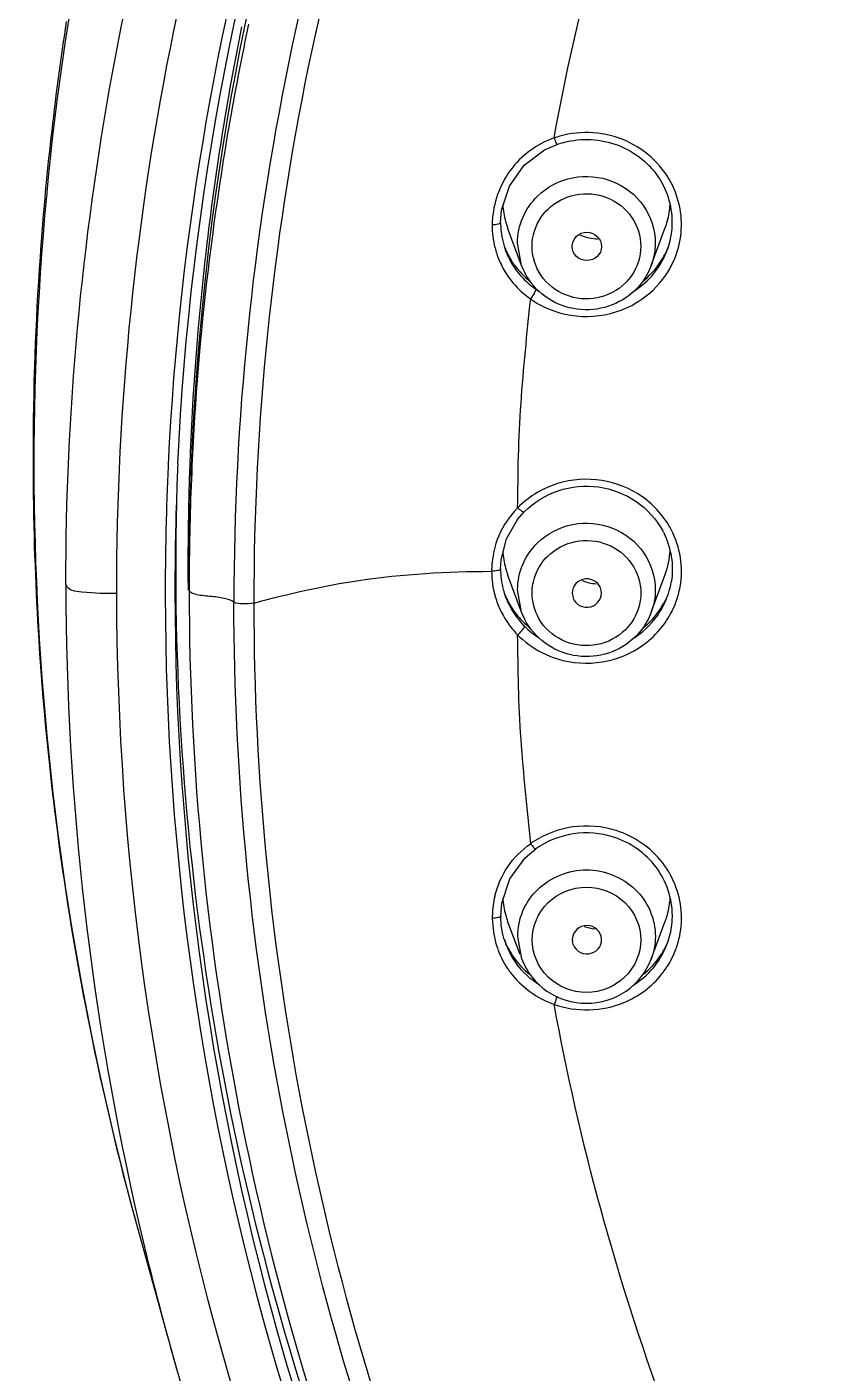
# Model space of a CAD drawing. Extents: x 1777 to 3131, y 3495 to 4487.
# Drawn here: x 2217.83 to 2234.45, y 4084.61 to 4112.42 of the extents above; entities that cross this region are included whole.
import ezdxf

# ---------------------------------------------------------------- set-up
doc = ezdxf.new("R2010")
doc.units = 0
doc.header["$LTSCALE"] = 30
doc.header["$MEASUREMENT"] = 0
for name, color, linetype in [('F3A55-R01_DXF_CONTINUOUS_LINE', 7, 'CONTINUOUS'), ('F3A55-R02_DXF_CONTINUOUS_LINE', 7, 'CONTINUOUS'), ('F3A55-R05_DXF_CONTINUOUS_LINE', 7, 'CONTINUOUS')]:
    doc.layers.add(name, color=color, linetype=linetype)

msp = doc.modelspace()

# ---------------------------------------------------------------- linework, layer by layer
at = {"layer": 'F3A55-R01_DXF_CONTINUOUS_LINE', "color": 7, "linetype": 'Continuous'}
for p, q in [((2218.08, 4107.41, 0), (2218.064, 4107.152, 0)), ((2218.064, 4107.152, 0), (2218.049, 4106.896, 0)), ((2218.049, 4106.896, 0), (2218.035, 4106.643, 0)), ((2218.035, 4106.643, 0), (2218.022, 4106.391, 0)), ((2218.011, 4106.142, 0), (2218, 4105.895, 0)), ((2218.022, 4106.391, 0), (2218.011, 4106.142, 0)), ((2218, 4105.895, 0), (2217.991, 4105.649, 0)), ((2217.991, 4105.649, 0), (2217.983, 4105.406, 0)), ((2217.972, 4105.044, 0), (2217.967, 4104.806, 0)), ((2217.967, 4104.806, 0), (2217.962, 4104.569, 0)), ((2217.962, 4104.569, 0), (2217.958, 4104.334, 0)), ((2217.958, 4104.334, 0), (2217.956, 4104.102, 0)), ((2217.956, 4104.102, 0), (2217.954, 4103.871, 0)), ((2217.954, 4103.871, 0), (2217.953, 4103.643, 0)), ((2217.953, 4103.643, 0), (2217.953, 4103.418, 0)), ((2217.953, 4103.418, 0), (2217.953, 4103.194, 0)), ((2217.953, 4103.194, 0), (2217.955, 4102.973, 0)), ((2217.955, 4102.973, 0), (2217.957, 4102.755, 0)), ((2217.957, 4102.755, 0), (2217.961, 4102.539, 0)), ((2217.961, 4102.539, 0), (2217.964, 4102.326, 0)), ((2217.964, 4102.326, 0), (2217.969, 4102.115, 0)), ((2217.969, 4102.115, 0), (2217.974, 4101.908, 0)), ((2217.974, 4101.908, 0), (2217.98, 4101.703, 0)), ((2217.98, 4101.703, 0), (2217.987, 4101.5, 0)), ((2217.987, 4101.5, 0), (2217.994, 4101.3, 0)), ((2217.994, 4101.3, 0), (2218.001, 4101.102, 0)), ((2218.001, 4101.102, 0), (2218.01, 4100.906, 0)), ((2218.01, 4100.906, 0), (2218.018, 4100.712, 0)), ((2218.018, 4100.712, 0), (2218.028, 4100.519, 0)), ((2218.028, 4100.519, 0), (2218.038, 4100.328, 0)), ((2218.038, 4100.328, 0), (2218.048, 4100.138, 0)), ((2218.048, 4100.138, 0), (2218.059, 4099.949, 0)), ((2218.059, 4099.949, 0), (2218.071, 4099.761, 0)), ((2218.071, 4099.761, 0), (2218.083, 4099.574, 0)), ((2218.083, 4099.574, 0), (2218.095, 4099.388, 0)), ((2218.095, 4099.388, 0), (2218.115, 4099.111, 0)), ((2218.115, 4099.111, 0), (2218.136, 4098.836, 0)), ((2218.136, 4098.836, 0), (2218.158, 4098.563, 0)), ((2218.158, 4098.563, 0), (2218.181, 4098.292, 0)), ((2218.181, 4098.292, 0), (2218.205, 4098.024, 0)), ((2218.205, 4098.024, 0), (2218.231, 4097.757, 0)), ((2218.231, 4097.757, 0), (2218.257, 4097.493, 0)), ((2218.257, 4097.493, 0), (2218.284, 4097.23, 0)), ((2218.284, 4097.23, 0), (2218.312, 4096.97, 0)), ((2218.351, 4096.625, 0), (2218.381, 4096.369, 0)), ((2218.423, 4096.031, 0), (2218.456, 4095.779, 0)), ((2218.456, 4095.779, 0), (2218.489, 4095.529, 0)), ((2218.489, 4095.529, 0), (2218.523, 4095.281, 0)), ((2218.523, 4095.281, 0), (2218.558, 4095.034, 0)), ((2218.558, 4095.034, 0), (2218.593, 4094.789, 0)), ((2218.593, 4094.789, 0), (2218.63, 4094.546, 0)), ((2218.63, 4094.546, 0), (2218.667, 4094.304, 0)), ((2218.667, 4094.304, 0), (2218.705, 4094.064, 0)), ((2218.705, 4094.064, 0), (2218.744, 4093.826, 0)), ((2218.744, 4093.826, 0), (2218.783, 4093.589, 0)), ((2218.783, 4093.589, 0), (2218.824, 4093.353, 0)), ((2218.824, 4093.353, 0), (2218.864, 4093.119, 0)), ((2218.864, 4093.119, 0), (2218.906, 4092.886, 0)), ((2218.906, 4092.886, 0), (2218.948, 4092.655, 0)), ((2218.948, 4092.655, 0), (2218.991, 4092.425, 0)), ((2218.991, 4092.425, 0), (2219.035, 4092.198, 0)), ((2219.035, 4092.198, 0), (2219.079, 4091.973, 0)), ((2219.079, 4091.973, 0), (2219.138, 4091.678, 0)), ((2219.138, 4091.678, 0), (2219.167, 4091.533, 0)), ((2219.167, 4091.533, 0), (2219.226, 4091.25, 0)), ((2219.226, 4091.25, 0), (2219.285, 4090.975, 0)), ((2219.285, 4090.975, 0), (2219.342, 4090.709, 0)), ((2219.342, 4090.709, 0), (2219.413, 4090.391, 0)), ((2219.413, 4090.391, 0), (2219.482, 4090.088, 0)), ((2219.482, 4090.088, 0), (2219.55, 4089.799, 0)), ((2219.55, 4089.799, 0), (2219.616, 4089.523, 0)), ((2219.616, 4089.523, 0), (2219.68, 4089.257, 0)), ((2219.68, 4089.257, 0), (2219.744, 4089.001, 0)), ((2219.744, 4089.001, 0), (2219.818, 4088.706, 0)), ((2219.818, 4088.706, 0), (2219.891, 4088.426, 0)), ((2219.891, 4088.426, 0), (2219.96, 4088.163, 0)), ((2219.96, 4088.163, 0), (2220.035, 4087.884, 0)), ((2220.035, 4087.884, 0), (2220.749, 4085.292, 0)), ((2220.749, 4085.293, 0), (2220.749, 4085.292, 0)), ((2220.749, 4085.292, 0), (2220.923, 4084.676, 0)), ((2220.749, 4085.292, 0), (2220.749, 4085.292, 0)), ((2220.75, 4085.292, 0), (2220.795, 4085.128, 0))]:
    msp.add_line(p, q, dxfattribs=at)
at = {"layer": 'F3A55-R01_DXF_CONTINUOUS_LINE', "color": 7, "linetype": 'Continuous', "elevation": 0}
for points in [[(2218.64, 4112.533), (2218.617, 4112.378), (2218.593, 4112.224), (2218.571, 4112.07), (2218.549, 4111.917), (2218.527, 4111.765), (2218.506, 4111.613), (2218.486, 4111.463), (2218.466, 4111.313), (2218.446, 4111.163), (2218.427, 4111.015), (2218.409, 4110.867), (2218.39, 4110.72), (2218.373, 4110.573), (2218.355, 4110.428), (2218.339, 4110.283), (2218.322, 4110.139), (2218.306, 4109.995), (2218.291, 4109.853), (2218.276, 4109.711), (2218.261, 4109.57), (2218.247, 4109.429), (2218.233, 4109.29), (2218.22, 4109.151), (2218.207, 4109.013), (2218.194, 4108.876), (2218.182, 4108.739), (2218.17, 4108.603), (2218.159, 4108.468), (2218.148, 4108.333), (2218.137, 4108.199), (2218.127, 4108.066), (2218.117, 4107.934), (2218.107, 4107.802), (2218.098, 4107.671), (2218.08, 4107.41)], [(2217.983, 4105.406), (2217.979, 4105.285), (2217.972, 4105.044)], [(2218.312, 4096.97), (2218.322, 4096.883), (2218.351, 4096.625)], [(2218.381, 4096.369), (2218.392, 4096.284), (2218.423, 4096.031)], [(2220.923, 4084.676), (2221.137, 4083.951), (2221.384, 4083.151), (2221.663, 4082.294), (2221.97, 4081.395), (2222.305, 4080.468), (2222.669, 4079.51), (2223.069, 4078.512), (2223.511, 4077.465), (2224.001, 4076.365), (2224.545, 4075.21), (2225.151, 4073.992), (2225.829, 4072.706), (2226.594, 4071.342), (2227.46, 4069.89), (2228.448, 4068.339), (2229.583, 4066.676), (2230.91, 4064.871), (2232.459, 4062.928), (2234.413, 4060.69), (2237.119, 4057.92), (2240.639, 4054.785), (2245.519, 4051.146), (2252.528, 4047.051)]]:
    msp.add_lwpolyline(points, dxfattribs=at)
at = {"layer": 'F3A55-R01_DXF_CONTINUOUS_LINE', "color": 9, "linetype": 'Continuous'}
for centre, radius, start, end in [((2277.533, 4101.31, 0), 56.382, 168.6341, 173.381), ((2277.514, 4101.314, 0), 56.363, 173.3827, 177.9256), ((2277.438, 4100.728, 0), 56.755, 177.3208, 177.9577), ((2277.402, 4101.32, 0), 56.251, 177.9271, 178.5777), ((2277.397, 4100.729, 0), 56.714, 177.9576, 179.5494), ((2277.345, 4100.781, 0), 56.462, 178.0088, 180.0201), ((2277.328, 4101.248, 0), 56.429, 178.4821, 180.4899), ((2277.374, 4101.32, 0), 56.222, 178.5777, 178.8882), ((2277.335, 4101.321, 0), 56.183, 178.8881, 179.7908), ((2277.316, 4101.321, 0), 56.164, 179.7909, 180.1766), ((2277.342, 4101.321, 0), 56.19, 180.1766, 180.5473), ((2277.544, 4100.946, 0), 58.913, 180.04336, 193.07595), ((2277.63, 4101.268, 0), 56.731, 180.5073, 201.8607), ((2277.584, 4100.973, 0), 58.958, 193.09253, 195.42398)]:
    msp.add_arc(centre, radius, start, end, dxfattribs=at)
at = {"layer": 'F3A55-R01_DXF_CONTINUOUS_LINE', "color": 7, "linetype": 'Continuous'}
for centre, radius, start, end in [((2277.218, 4100.787, 0), 56.335, 177.3491, 178.0108), ((2277.656, 4100.993, 0), 59.033, 195.58928, 196.11433)]:
    msp.add_arc(centre, radius, start, end, dxfattribs=at)
at = {"layer": 'F3A55-R01_DXF_CONTINUOUS_LINE', "color": 9, "linetype": 'Continuous'}
for points, knots in [([(2270.712, 4163.746, 0), (2266.4, 4163.044, 0), (2257.911, 4160.772, 0), (2246.179, 4154.884, 0), (2235.945, 4146.772, 0), (2227.66, 4136.782, 0), (2221.685, 4125.343, 0), (2218.28, 4112.948, 0), (2217.602, 4100.143, 0), (2218.982, 4091.697, 0), (2220.111, 4087.607, 0)], [0, 0, 0, 0, 0.127245, 0.253926, 0.379838, 0.504912, 0.629214, 0.752955, 0.876432, 1, 1, 1, 1]), ([(2218.631, 4100.902, 0), (2218.629, 4107.961, 0), (2221.246, 4122.263, 0), (2232.518, 4140.929, 0), (2249.672, 4154.685, 0), (2263.658, 4159.473, 0), (2270.822, 4160.639, 0)], [0, 0, 0, 0, 0.246659, 0.495141, 0.746379, 1, 1, 1, 1]), ([(2219.682, 4100.723, 0), (2219.681, 4104.615, 0), (2220.475, 4112.433, 0), (2224.002, 4123.683, 0), (2229.73, 4134.05, 0), (2237.432, 4143.13, 0), (2246.816, 4150.577, 0), (2261.054, 4157.948, 0), (2281.172, 4161.836, 0), (2301.291, 4157.954, 0), (2315.533, 4150.591, 0), (2324.917, 4143.144, 0), (2332.626, 4134.07, 0), (2338.356, 4123.704, 0), (2341.887, 4112.455, 0), (2342.683, 4104.638, 0), (2342.683, 4100.746, 0)], [0, 0, 0, 0, 0.061575, 0.123304, 0.185315, 0.247693, 0.310467, 0.373601, 0.500005, 0.626397, 0.689539, 0.752312, 0.814687, 0.876699, 0.938429, 1, 1, 1, 1]), ([(2249.714, 4150.755, 0), (2245.526, 4148.286, 0), (2237.742, 4142.339, 0), (2228.627, 4130.911, 0), (2222.634, 4117.678, 0), (2220.968, 4108.144, 0), (2220.745, 4103.381, 0)], [0, 0, 0, 0, 0.252628, 0.50328, 0.752188, 1, 1, 1, 1]), ([(2220.685, 4101.175, 0), (2220.642, 4095.809, 0), (2222.107, 4084.978, 0), (2228.78, 4069.996, 0), (2239.394, 4057.348, 0), (2248.552, 4051.121, 0), (2253.458, 4048.672, 0)], [0, 0, 0, 0, 0.2476, 0.496346, 0.747064, 1, 1, 1, 1]), ([(2218.631, 4100.902, 0), (2218.663, 4100.785, 0), (2219.136, 4100.719, 0), (2219.443, 4100.723, 0), (2219.683, 4100.722, 0)], [0, 0, 0, 0, 0.335287, 1, 1, 1, 1]), ([(2253.003, 4047.818, 0), (2248.054, 4050.294, 0), (2238.8, 4056.562, 0), (2228.052, 4069.299, 0), (2221.237, 4084.385, 0), (2219.691, 4095.306, 0), (2219.683, 4100.723, 0)], [0, 0, 0, 0, 0.252922, 0.503646, 0.752401, 1, 1, 1, 1]), ([(2220.883, 4100.761, 0), (2220.885, 4095.45, 0), (2222.411, 4084.744, 0), (2229.088, 4069.953, 0), (2239.627, 4057.47, 0), (2248.695, 4051.317, 0), (2253.549, 4048.894, 0)], [0, 0, 0, 0, 0.247597, 0.496354, 0.747078, 1, 1, 1, 1])]:
    msp.add_open_spline(points, degree=3, knots=knots, dxfattribs=at)
at = {"layer": 'F3A55-R01_DXF_CONTINUOUS_LINE', "color": 7, "linetype": 'Continuous'}
msp.add_open_spline([(2220.943, 4103.392, 0), (2221.194, 4108.812, 0), (2223.283, 4119.664, 0), (2228.373, 4129.469, 0), (2231.538, 4133.913, 0)], degree=3, knots=[0, 0, 0, 0, 0.498618, 1, 1, 1, 1], dxfattribs=at)
at = {"layer": 'F3A55-R02_DXF_CONTINUOUS_LINE', "color": 7, "linetype": 'Continuous'}
for p, q in [((2228.518, 4109.881, 0), (2228.776, 4109.995, 0)), ((2227.609, 4108.379, 0), (2227.63, 4108.636, 0)), ((2227.771, 4107.667, 0), (2227.712, 4107.806, 0)), ((2227.958, 4102.243, 0), (2228.097, 4102.402, 0)), ((2228.096, 4102.402, 0), (2228.097, 4102.402, 0)), ((2221.177, 4101.148, 0), (2221.177, 4100.781, 0)), ((2227.726, 4100.61, 0), (2227.712, 4100.645, 0)), ((2228.113, 4095.253, 0), (2228.335, 4095.438, 0)), ((2227.611, 4094.051, 0), (2227.632, 4094.317, 0)), ((2227.849, 4093.197, 0), (2227.715, 4093.475, 0))]:
    msp.add_line(p, q, dxfattribs=at)
at = {"layer": 'F3A55-R02_DXF_CONTINUOUS_LINE', "color": 7, "linetype": 'Continuous', "elevation": 0}
for points in [[(2227.63, 4108.636), (2227.79, 4109.133), (2228.095, 4109.563), (2228.518, 4109.881)], [(2227.608, 4101.221), (2227.619, 4101.41), (2227.731, 4101.848), (2227.958, 4102.243)], [(2227.632, 4094.317), (2227.798, 4094.823), (2228.113, 4095.253)]]:
    msp.add_lwpolyline(points, dxfattribs=at)
at = {"layer": 'F3A55-R02_DXF_CONTINUOUS_LINE', "color": 9, "linetype": 'Continuous'}
for centre, radius, start, end in [((2277.652, 4100.756, 0), 56.478, 168.0192, 168.5542), ((2277.592, 4100.768, 0), 56.417, 168.554, 170.7708), ((2229.368, 4108.254, 0), 1.984, 108.2401, 109.2678), ((2277.472, 4100.788, 0), 56.294, 170.7712, 173.2496), ((2229.472, 4108.331, 0), 1.872, 10.232, 27.6341), ((2229.493, 4108.339, 0), 1.85, 352.6145, 10.1103), ((2229.412, 4108.311, 0), 1.977, 177.1285, 179.4394), ((2229.291, 4108.319, 0), 1.857, 179.6728, 194.3491), ((2229.477, 4108.345, 0), 1.867, 335.1619, 352.4955), ((2229.288, 4108.318, 0), 1.853, 194.353, 198.2727), ((2229.45, 4108.406, 0), 1.707, 323.0934, 339.571), ((2229.28, 4108.316, 0), 1.845, 198.2731, 202.9986), ((2229.274, 4108.314, 0), 1.839, 203.0168, 213.715), ((2229.259, 4108.379, 0), 1.65, 205.5699, 207.8741), ((2229.46, 4108.355, 0), 1.886, 325.7301, 335.104), ((2277.532, 4100.781, 0), 56.356, 173.2507, 177.3876), ((2229.277, 4108.316, 0), 1.842, 213.7254, 220.1564), ((2229.324, 4108.36, 0), 1.906, 220.2392, 234.7285), ((2229.349, 4108.439, 0), 1.758, 225.8984, 234.763), ((2229.35, 4108.442, 0), 1.761, 234.7864, 237.9096), ((2229.405, 4108.448, 0), 1.769, 302.0656, 305.0873), ((2229.37, 4108.431, 0), 1.99, 234.8378, 247.2387), ((2277.404, 4100.787, 0), 56.227, 177.3878, 179.6341), ((2277.279, 4100.789, 0), 56.102, 179.6348, 180.0081), ((2229.751, 4101.137, 0), 2.329, 177.3275, 179.0895), ((2229.483, 4101.18, 0), 1.861, 344.8185, 349.9165), ((2229.162, 4101.13, 0), 1.733, 195.5259, 199.0017), ((2229.204, 4101.144, 0), 1.777, 198.9928, 200.2186), ((2229.29, 4101.232, 0), 1.684, 201.6828, 209.5531), ((2229.452, 4101.241, 0), 1.706, 323.5806, 339.5751), ((2229.469, 4101.184, 0), 1.876, 331.6004, 344.8042), ((2229.322, 4101.25, 0), 1.72, 209.5471, 215.8957), ((2229.464, 4101.189, 0), 1.882, 325.0015, 331.559), ((2229.35, 4101.204, 0), 1.934, 210.2679, 214.4833), ((2229.331, 4101.256, 0), 1.731, 215.8949, 224.6159), ((2229.358, 4101.286, 0), 1.771, 224.6918, 237.6622), ((2229.345, 4093.961, 0), 1.941, 123.7801, 125.2337), ((2229.339, 4094.015, 0), 1.902, 166.496, 178.2178), ((2229.298, 4094.017, 0), 1.862, 178.2483, 180.3663), ((2229.488, 4094.013, 0), 1.857, 342.1224, 358.8743), ((2229.513, 4094.01, 0), 1.832, 358.9408, 2.3051), ((2229.204, 4093.956, 0), 1.755, 197.0163, 198.6914), ((2229.463, 4094.025, 0), 1.885, 326.5389, 340.1084), ((2229.498, 4094.011, 0), 1.847, 340.1658, 342.0963), ((2229.283, 4094.053, 0), 1.67, 210.8452, 216.4662), ((2229.34, 4094.027, 0), 1.909, 212.6602, 216.6092), ((2229.452, 4094.032, 0), 1.898, 321.6307, 326.5475), ((2229.408, 4094.119, 0), 1.768, 301.7847, 304.2157)]:
    msp.add_arc(centre, radius, start, end, dxfattribs=at)
at = {"layer": 'F3A55-R02_DXF_CONTINUOUS_LINE', "color": 7, "linetype": 'Continuous'}
for centre, radius, start, end in [((2229.49, 4108.385, 0), 1.664, 0.0524, 17.977), ((2229.245, 4108.382, 0), 1.637, 179.9448, 181.3289), ((2229.501, 4108.391, 0), 1.653, 355.1158, 359.9992), ((2229.261, 4108.383, 0), 1.652, 181.3416, 189.3015), ((2229.273, 4108.385, 0), 1.665, 189.3048, 197.2949), ((2229.472, 4108.394, 0), 1.682, 341.5046, 355.1018), ((2229.287, 4108.521, 0), 1.725, 201.4955, 204.3507), ((2229.271, 4108.384, 0), 1.663, 197.2978, 200.3293), ((2229.3, 4108.527, 0), 1.739, 204.354, 209.3566), ((2229.451, 4108.532, 0), 1.75, 323.1156, 335.7516), ((2229.472, 4108.522, 0), 1.727, 335.7823, 337.4716), ((2229.487, 4108.39, 0), 1.667, 339.6439, 341.4761), ((2229.31, 4108.533, 0), 1.751, 209.3599, 216.9055), ((2229.343, 4108.56, 0), 1.794, 216.9687, 230.461), ((2229.417, 4108.56, 0), 1.794, 309.5483, 323.0474), ((2277.464, 4101.155, 0), 56.287, 177.768, 180.0076), ((2229.503, 4100.935, 0), 2.188, 133.3089, 135.1465), ((2229.479, 4101.216, 0), 1.676, 27.1246, 28.1695), ((2229.283, 4101.228, 0), 1.675, 180.0686, 194.8446), ((2229.493, 4101.225, 0), 1.662, 342.0882, 350.5208), ((2229.284, 4101.228, 0), 1.676, 194.8496, 197.2942), ((2229.287, 4101.356, 0), 1.724, 201.3511, 204.2485), ((2229.279, 4101.226, 0), 1.671, 197.2938, 200.351), ((2229.295, 4101.36, 0), 1.732, 204.2473, 205.4953), ((2229.311, 4101.368, 0), 1.751, 205.5174, 216.9021), ((2229.452, 4101.368, 0), 1.75, 323.1156, 335.7536), ((2229.474, 4101.357, 0), 1.726, 335.7839, 338.0885), ((2229.479, 4101.229, 0), 1.676, 339.6473, 342.0955), ((2229.339, 4101.391, 0), 1.787, 216.9492, 227.8794), ((2229.418, 4101.396, 0), 1.794, 309.5483, 323.0474), ((2229.353, 4101.406, 0), 1.807, 227.8637, 230.4475), ((2229.245, 4094.057, 0), 1.634, 180.0735, 180.8548), ((2229.474, 4094.066, 0), 1.683, 341.5069, 355.0991), ((2229.503, 4094.063, 0), 1.653, 355.1141, 359.9991), ((2229.289, 4094.192, 0), 1.725, 201.3715, 204.445), ((2229.304, 4094.065, 0), 1.694, 197.1599, 200.3534), ((2229.311, 4094.204, 0), 1.75, 204.4729, 216.9009), ((2229.453, 4094.204, 0), 1.75, 323.1156, 335.7516), ((2229.474, 4094.193, 0), 1.727, 335.7823, 337.4716), ((2229.49, 4094.061, 0), 1.665, 339.6459, 341.4797), ((2229.345, 4094.232, 0), 1.794, 216.9688, 230.4679), ((2229.419, 4094.232, 0), 1.794, 309.5552, 323.0474)]:
    msp.add_arc(centre, radius, start, end, dxfattribs=at)
at = {"layer": 'F3A55-R02_DXF_CONTINUOUS_LINE', "color": 9, "linetype": 'Continuous'}
for points, knots in [([(2281.173, 4157.744, 0), (2277.314, 4157.744, 0), (2269.584, 4157.007, 0), (2258.444, 4153.737, 0), (2248.168, 4148.425, 0), (2239.157, 4141.272, 0), (2231.756, 4132.55, 0), (2226.254, 4122.592, 0), (2222.864, 4111.786, 0), (2222.101, 4104.277, 0), (2222.102, 4100.539, 0)], [0, 0, 0, 0, 0.126979, 0.253656, 0.379783, 0.505185, 0.629798, 0.753677, 0.876989, 1, 1, 1, 1]), ([(2222.519, 4100.518, 0), (2222.519, 4104.231, 0), (2223.276, 4111.687, 0), (2226.642, 4122.416, 0), (2232.106, 4132.304, 0), (2239.454, 4140.964, 0), (2248.401, 4148.066, 0), (2258.604, 4153.341, 0), (2269.666, 4156.588, 0), (2277.341, 4157.319, 0), (2281.173, 4157.32, 0)], [0, 0, 0, 0, 0.123011, 0.246323, 0.370202, 0.494815, 0.620217, 0.746344, 0.873021, 1, 1, 1, 1]), ([(2228.713, 4110.127, 0), (2229.653, 4115.292, 0), (2233.211, 4125.432, 0), (2242.974, 4138.273, 0), (2256.242, 4147.674, 0), (2266.618, 4151.069, 0), (2271.927, 4151.976, 0)], [0, 0, 0, 0, 0.24678, 0.495573, 0.746799, 1, 1, 1, 1]), ([(2228.713, 4110.127, 0), (2228.359, 4110.003, 0), (2227.715, 4109.531, 0), (2227.456, 4108.779, 0), (2227.437, 4108.41, 0)], [0, 0, 0, 0, 0.503672, 1, 1, 1, 1]), ([(2228.713, 4110.127, 0), (2228.725, 4110.095, 0), (2228.742, 4110.049, 0), (2228.763, 4110.012, 0), (2228.772, 4109.995, 0), (2228.776, 4109.996, 0)], [0, 0, 0, 0, 0.700195, 0.918328, 1, 1, 1, 1]), ([(2231.131, 4109.199, 0), (2230.921, 4109.599, 0), (2230.176, 4110.264, 0), (2229.182, 4110.282, 0), (2228.747, 4110.138, 0)], [0, 0, 0, 0, 0.496342, 1, 1, 1, 1]), ([(2227.609, 4108.379, 0), (2227.608, 4108.359, 0), (2227.528, 4108.335, 0), (2227.477, 4108.331, 0), (2227.435, 4108.33, 0)], [0, 0, 0, 0, 0.324923, 1, 1, 1, 1]), ([(2228.335, 4107.003, 0), (2228.337, 4106.995, 0), (2228.325, 4106.968, 0), (2228.294, 4106.9, 0), (2228.253, 4106.843, 0), (2228.223, 4106.803, 0)], [0, 0, 0, 0, 0.115483, 0.350136, 1, 1, 1, 1]), ([(2228.223, 4106.804, 0), (2228.183, 4106.444, 0), (2228.112, 4105.725, 0), (2228.016, 4104.645, 0), (2227.962, 4103.562, 0), (2227.961, 4102.839, 0), (2227.952, 4102.478, 0)], [0, 0, 0, 0, 0.250029, 0.500095, 0.750022, 1, 1, 1, 1]), ([(2228.6, 4106.595, 0), (2228.888, 4106.474, 0), (2229.53, 4106.368, 0), (2230.151, 4106.565, 0), (2230.418, 4106.726, 0)], [0, 0, 0, 0, 0.500576, 1, 1, 1, 1]), ([(2227.952, 4102.478, 0), (2227.792, 4102.315, 0), (2227.532, 4101.927, 0), (2227.435, 4101.472, 0), (2227.425, 4101.245, 0)], [0, 0, 0, 0, 0.501997, 1, 1, 1, 1]), ([(2227.961, 4102.488, 0), (2227.988, 4102.463, 0), (2228.023, 4102.438, 0), (2228.083, 4102.391, 0), (2228.096, 4102.402, 0)], [0, 0, 0, 0, 0.68428, 1, 1, 1, 1]), ([(2231.316, 4100.854, 0), (2231.351, 4101.053, 0), (2231.357, 4101.465, 0), (2231.223, 4101.855, 0), (2231.132, 4102.035, 0)], [0, 0, 0, 0, 0.499194, 1, 1, 1, 1]), ([(2222.519, 4100.518, 0), (2223.232, 4100.711, 0), (2224.848, 4101.084, 0), (2226.507, 4101.169, 0), (2227.422, 4101.174, 0)], [0, 0, 0, 0, 0.446597, 1, 1, 1, 1]), ([(2227.608, 4101.221, 0), (2227.607, 4101.2, 0), (2227.52, 4101.179, 0), (2227.466, 4101.174, 0), (2227.422, 4101.174, 0)], [0, 0, 0, 0, 0.326819, 1, 1, 1, 1]), ([(2222.102, 4100.539, 0), (2222.044, 4100.576, 0), (2221.874, 4100.627, 0), (2221.604, 4100.656, 0), (2221.362, 4100.676, 0), (2221.221, 4100.723, 0), (2221.177, 4100.763, 0), (2221.177, 4100.781, 0)], [0, 0, 0, 0, 0.212237, 0.530734, 0.844971, 0.944748, 1, 1, 1, 1]), ([(2278.392, 4043.414, 0), (2274.653, 4043.585, 0), (2267.2, 4044.617, 0), (2256.531, 4048.186, 0), (2246.744, 4053.645, 0), (2238.199, 4060.802, 0), (2231.203, 4069.399, 0), (2226.014, 4079.128, 0), (2222.822, 4089.631, 0), (2222.102, 4096.912, 0), (2222.102, 4100.539, 0)], [0, 0, 0, 0, 0.127002, 0.253651, 0.379731, 0.50509, 0.629684, 0.753576, 0.876929, 1, 1, 1, 1]), ([(2222.519, 4100.518, 0), (2222.444, 4100.498, 0), (2222.304, 4100.497, 0), (2222.154, 4100.504, 0), (2222.102, 4100.539, 0)], [0, 0, 0, 0, 0.552301, 1, 1, 1, 1]), ([(2278.304, 4043.802, 0), (2274.597, 4043.978, 0), (2267.207, 4045.015, 0), (2256.631, 4048.569, 0), (2246.933, 4053.995, 0), (2238.465, 4061.101, 0), (2231.535, 4069.632, 0), (2226.395, 4079.283, 0), (2223.232, 4089.701, 0), (2222.52, 4096.922, 0), (2222.519, 4100.518, 0)], [0, 0, 0, 0, 0.127002, 0.25365, 0.379728, 0.505086, 0.629679, 0.753572, 0.876927, 1, 1, 1, 1]), ([(2228.099, 4100.04, 0), (2228.101, 4100.032, 0), (2228.087, 4100.005, 0), (2228.047, 4099.945, 0), (2227.998, 4099.895, 0), (2227.961, 4099.861, 0)], [0, 0, 0, 0, 0.113871, 0.346028, 1, 1, 1, 1]), ([(2227.952, 4099.871, 0), (2227.961, 4099.51, 0), (2227.963, 4098.787, 0), (2228.017, 4097.704, 0), (2228.114, 4096.625, 0), (2228.184, 4095.905, 0), (2228.225, 4095.546, 0)], [0, 0, 0, 0, 0.249978, 0.499905, 0.749971, 1, 1, 1, 1]), ([(2228.461, 4099.495, 0), (2228.735, 4099.354, 0), (2229.357, 4099.203, 0), (2229.983, 4099.341, 0), (2230.259, 4099.476, 0)], [0, 0, 0, 0, 0.500239, 1, 1, 1, 1]), ([(2229.993, 4095.817, 0), (2229.708, 4095.907, 0), (2229.092, 4095.96, 0), (2228.513, 4095.74, 0), (2228.266, 4095.574, 0)], [0, 0, 0, 0, 0.50094, 1, 1, 1, 1]), ([(2231.344, 4094.084, 0), (2231.328, 4094.464, 0), (2231.044, 4095.24, 0), (2230.363, 4095.7, 0), (2229.993, 4095.817, 0)], [0, 0, 0, 0, 0.495523, 1, 1, 1, 1]), ([(2227.489, 4094.459, 0), (2227.541, 4094.675, 0), (2227.723, 4095.093, 0), (2228.043, 4095.417, 0), (2228.225, 4095.546, 0)], [0, 0, 0, 0, 0.498331, 1, 1, 1, 1]), ([(2228.225, 4095.546, 0), (2228.246, 4095.518, 0), (2228.275, 4095.49, 0), (2228.32, 4095.431, 0), (2228.334, 4095.439, 0)], [0, 0, 0, 0, 0.691621, 1, 1, 1, 1]), ([(2227.611, 4094.051, 0), (2227.61, 4094.031, 0), (2227.528, 4094.011, 0), (2227.479, 4094.006, 0), (2227.437, 4094.006, 0)], [0, 0, 0, 0, 0.319672, 1, 1, 1, 1]), ([(2228.772, 4092.398, 0), (2228.769, 4092.385, 0), (2228.752, 4092.326, 0), (2228.733, 4092.268, 0), (2228.716, 4092.223, 0)], [0, 0, 0, 0, 0.215954, 1, 1, 1, 1]), ([(2278.209, 4049.685, 0), (2272.304, 4050.004, 0), (2260.554, 4052.568, 0), (2247.725, 4060.318, 0), (2239.485, 4068.691, 0), (2234.469, 4075.882, 0), (2230.764, 4083.78, 0), (2229.233, 4089.386, 0), (2228.716, 4092.223, 0)], [0, 0, 0, 0, 0.252822, 0.503795, 0.62874, 0.753024, 0.876724, 1, 1, 1, 1])]:
    msp.add_open_spline(points, degree=3, knots=knots, dxfattribs=at)
at = {"layer": 'F3A55-R02_DXF_CONTINUOUS_LINE', "color": 7, "linetype": 'Continuous'}
for points, knots in [([(2231.598, 4133.872, 0), (2228.464, 4129.421, 0), (2223.442, 4119.604, 0), (2221.431, 4108.758, 0), (2221.22, 4103.348, 0)], [0, 0, 0, 0, 0.501363, 1, 1, 1, 1]), ([(2228.776, 4109.995, 0), (2229.13, 4110.119, 0), (2229.931, 4110.144, 0), (2230.593, 4109.687, 0), (2230.815, 4109.391, 0)], [0, 0, 0, 0, 0.503236, 1, 1, 1, 1]), ([(2231.132, 4102.035, 0), (2230.991, 4102.299, 0), (2230.577, 4102.772, 0), (2229.706, 4103.121, 0), (2228.766, 4103.055, 0), (2228.222, 4102.734, 0), (2228.002, 4102.527, 0)], [0, 0, 0, 0, 0.247286, 0.498101, 0.750187, 1, 1, 1, 1]), ([(2228.097, 4102.402, 0), (2228.29, 4102.598, 0), (2228.783, 4102.903, 0), (2229.64, 4102.98, 0), (2230.442, 4102.675, 0), (2230.828, 4102.248, 0), (2230.956, 4102.008, 0)], [0, 0, 0, 0, 0.24965, 0.50198, 0.753098, 1, 1, 1, 1]), ([(2221.177, 4100.783, 0), (2221.177, 4097.082, 0), (2221.914, 4089.653, 0), (2225.185, 4078.938, 0), (2230.5, 4069.022, 0), (2237.661, 4060.27, 0), (2246.405, 4053, 0), (2256.413, 4047.473, 0), (2267.315, 4043.889, 0), (2274.923, 4042.88, 0), (2278.737, 4042.729, 0)], [0, 0, 0, 0, 0.123095, 0.24647, 0.370378, 0.494979, 0.620337, 0.746403, 0.873029, 1, 1, 1, 1]), ([(2229.943, 4095.681, 0), (2229.677, 4095.767, 0), (2229.1, 4095.814, 0), (2228.561, 4095.599, 0), (2228.335, 4095.438, 0)], [0, 0, 0, 0, 0.501281, 1, 1, 1, 1]), ([(2231.155, 4094.058, 0), (2231.155, 4094.409, 0), (2230.913, 4095.138, 0), (2230.285, 4095.571, 0), (2229.943, 4095.681, 0)], [0, 0, 0, 0, 0.494436, 1, 1, 1, 1])]:
    msp.add_open_spline(points, degree=3, knots=knots, dxfattribs=at)
for points in [[(2230.815, 4109.391, 0), (2230.927, 4109.243, 0), (2231.015, 4109.074, 0), (2231.072, 4108.898, 0)], [(2230.971, 4101.981, 0), (2231.129, 4101.671, 0), (2231.189, 4101.294, 0), (2231.132, 4100.951, 0)], [(2227.685, 4093.565, 0), (2227.639, 4093.716, 0), (2227.613, 4093.875, 0), (2227.611, 4094.033, 0)]]:
    msp.add_open_spline(points, degree=3, dxfattribs=at)
at = {"layer": 'F3A55-R02_DXF_CONTINUOUS_LINE', "color": 9, "linetype": 'Continuous'}
for points in [[(2228.126, 4107.177, 0), (2227.997, 4107.302, 0), (2227.885, 4107.449, 0), (2227.801, 4107.608, 0)], [(2230.418, 4106.726, 0), (2230.654, 4106.868, 0), (2230.864, 4107.065, 0), (2231.019, 4107.293, 0)], [(2230.422, 4107.001, 0), (2230.571, 4107.106, 0), (2230.705, 4107.235, 0), (2230.815, 4107.381, 0)], [(2227.422, 4101.174, 0), (2227.426, 4101.003, 0), (2227.447, 4100.831, 0), (2227.493, 4100.666, 0)], [(2227.537, 4100.53, 0), (2227.575, 4100.426, 0), (2227.623, 4100.325, 0), (2227.679, 4100.229, 0)], [(2227.755, 4100.109, 0), (2227.814, 4100.024, 0), (2227.879, 4099.944, 0), (2227.952, 4099.871, 0)], [(2230.259, 4099.476, 0), (2230.553, 4099.618, 0), (2230.819, 4099.841, 0), (2231.006, 4100.109, 0)], [(2230.364, 4099.797, 0), (2230.541, 4099.911, 0), (2230.7, 4100.059, 0), (2230.824, 4100.229, 0)], [(2227.952, 4099.871, 0), (2228.101, 4099.722, 0), (2228.273, 4099.592, 0), (2228.461, 4099.495, 0)], [(2227.437, 4094.006, 0), (2227.443, 4093.815, 0), (2227.47, 4093.624, 0), (2227.526, 4093.442, 0)], [(2227.541, 4093.393, 0), (2227.588, 4093.254, 0), (2227.654, 4093.121, 0), (2227.733, 4092.997, 0)], [(2230.806, 4093.038, 0), (2230.909, 4093.172, 0), (2230.993, 4093.323, 0), (2231.051, 4093.482, 0)], [(2228.41, 4092.626, 0), (2228.229, 4092.74, 0), (2228.067, 4092.889, 0), (2227.94, 4093.061, 0)], [(2227.807, 4092.889, 0), (2228.031, 4092.588, 0), (2228.362, 4092.349, 0), (2228.716, 4092.223, 0)], [(2230.152, 4092.262, 0), (2230.456, 4092.388, 0), (2230.736, 4092.597, 0), (2230.94, 4092.854, 0)], [(2230.402, 4092.657, 0), (2230.555, 4092.761, 0), (2230.693, 4092.891, 0), (2230.806, 4093.038, 0)], [(2228.716, 4092.223, 0), (2229.168, 4092.065, 0), (2229.709, 4092.08, 0), (2230.152, 4092.262, 0)]]:
    msp.add_open_spline(points, degree=3, dxfattribs=at)
at = {"layer": 'F3A55-R05_DXF_CONTINUOUS_LINE', "color": 7, "linetype": 'Continuous'}
for p, q in [((2228.042, 4107.491, 0), (2227.752, 4108.273, 0)), ((2230.718, 4107.492, 0), (2231.008, 4108.274, 0)), ((2228.043, 4100.327, 0), (2227.753, 4101.109, 0)), ((2230.719, 4100.327, 0), (2231.009, 4101.109, 0)), ((2229.086, 4100.724, 0), (2229.11, 4100.623, 0)), ((2228.01, 4093.257, 0), (2227.754, 4093.945, 0)), ((2230.72, 4093.163, 0), (2231.01, 4093.945, 0)), ((2229.107, 4093.461, 0), (2229.092, 4093.52, 0))]:
    msp.add_line(p, q, dxfattribs=at)
at = {"layer": 'F3A55-R05_DXF_CONTINUOUS_LINE', "color": 9, "linetype": 'Continuous'}
for p, q in [((2228.042, 4107.491, 0), (2227.959, 4107.957, 0)), ((2228.043, 4100.327, 0), (2227.96, 4100.793, 0)), ((2228.044, 4093.163, 0), (2227.961, 4093.628, 0))]:
    msp.add_line(p, q, dxfattribs=at)
at = {"layer": 'F3A55-R05_DXF_CONTINUOUS_LINE', "color": 7, "linetype": 'Continuous'}
for centre, radius, start, end in [((2229.289, 4108.843, 0), 1.639, 183.2822, 195.6511), ((2229.471, 4108.843, 0), 1.639, 344.6283, 356.9215), ((2229.278, 4108.84, 0), 1.627, 195.6576, 200.3682), ((2229.482, 4108.84, 0), 1.628, 339.649, 344.6239), ((2229.29, 4101.678, 0), 1.639, 183.006, 195.5693), ((2229.469, 4101.679, 0), 1.642, 339.6949, 357.088), ((2229.279, 4101.675, 0), 1.628, 195.5752, 200.368), ((2229.291, 4094.514, 0), 1.639, 183.1568, 195.7927), ((2229.473, 4094.514, 0), 1.639, 344.4653, 357.1197), ((2229.279, 4094.511, 0), 1.627, 195.8002, 200.3685), ((2229.484, 4094.511, 0), 1.628, 339.6486, 344.46)]:
    msp.add_arc(centre, radius, start, end, dxfattribs=at)
msp.add_ellipse((2229.39, 4107.887, 0), major_axis=(0.303, -0.002), ratio=0.966587, dxfattribs=at)
for centre, major_axis, ratio, start_param, end_param in [((2229.644, 4108.954, 0), (0.945, -0.006), 0.966587, 4.285027, 4.696613), ((2229.389, 4100.724, 0), (0.303, 0), 0.966558, -2.783102, 3.141593), ((2229.643, 4101.826, 0), (0.943, 0), 0.966558, -1.954737, -1.634545), ((2229.392, 4093.561, 0), (0.303, 0.002), 0.966587, -2.798584, 3.276602), ((2229.646, 4094.698, 0), (0.945, 0.007), 0.966587, -1.916772, -1.668078)]:
    msp.add_ellipse(centre, major_axis=major_axis, ratio=ratio, start_param=start_param, end_param=end_param, dxfattribs=at)
at = {"layer": 'F3A55-R05_DXF_CONTINUOUS_LINE', "color": 9, "linetype": 'Continuous'}
for points, knots in [([(2228.369, 4108.924, 0), (2228.564, 4109.116, 0), (2229.084, 4109.387, 0), (2229.946, 4109.307, 0), (2230.627, 4108.778, 0), (2230.802, 4108.225, 0), (2230.802, 4107.957, 0)], [0, 0, 0, 0, 0.251321, 0.504345, 0.754245, 1, 1, 1, 1]), ([(2227.959, 4107.957, 0), (2227.959, 4108.135, 0), (2228.032, 4108.496, 0), (2228.241, 4108.798, 0), (2228.369, 4108.924, 0)], [0, 0, 0, 0, 0.497793, 1, 1, 1, 1]), ([(2228.581, 4108.652, 0), (2228.736, 4108.804, 0), (2229.146, 4109.018, 0), (2229.827, 4108.954, 0), (2230.365, 4108.537, 0), (2230.503, 4108.1, 0), (2230.503, 4107.889, 0)], [0, 0, 0, 0, 0.251337, 0.504345, 0.754229, 1, 1, 1, 1]), ([(2228.257, 4107.888, 0), (2228.257, 4108.098, 0), (2228.349, 4108.387, 0), (2228.53, 4108.602, 0), (2228.581, 4108.652, 0)], [0, 0, 0, 0, 0.745726, 1, 1, 1, 1]), ([(2230.179, 4107.125, 0), (2230.024, 4106.973, 0), (2229.614, 4106.759, 0), (2228.933, 4106.823, 0), (2228.395, 4107.24, 0), (2228.257, 4107.677, 0), (2228.257, 4107.888, 0)], [0, 0, 0, 0, 0.251337, 0.504345, 0.754229, 1, 1, 1, 1]), ([(2230.503, 4107.889, 0), (2230.503, 4107.679, 0), (2230.412, 4107.39, 0), (2230.23, 4107.175, 0), (2230.179, 4107.125, 0)], [0, 0, 0, 0, 0.745726, 1, 1, 1, 1]), ([(2228.37, 4101.76, 0), (2228.565, 4101.952, 0), (2229.085, 4102.223, 0), (2229.947, 4102.143, 0), (2230.628, 4101.614, 0), (2230.803, 4101.061, 0), (2230.803, 4100.793, 0)], [0, 0, 0, 0, 0.251321, 0.504345, 0.754245, 1, 1, 1, 1]), ([(2227.96, 4100.793, 0), (2227.96, 4100.97, 0), (2228.033, 4101.331, 0), (2228.242, 4101.634, 0), (2228.37, 4101.76, 0)], [0, 0, 0, 0, 0.497793, 1, 1, 1, 1]), ([(2228.582, 4101.488, 0), (2228.737, 4101.639, 0), (2229.147, 4101.854, 0), (2229.828, 4101.79, 0), (2230.366, 4101.373, 0), (2230.504, 4100.936, 0), (2230.504, 4100.724, 0)], [0, 0, 0, 0, 0.251337, 0.504345, 0.754229, 1, 1, 1, 1]), ([(2228.258, 4100.724, 0), (2228.258, 4100.933, 0), (2228.35, 4101.223, 0), (2228.531, 4101.438, 0), (2228.582, 4101.488, 0)], [0, 0, 0, 0, 0.745726, 1, 1, 1, 1]), ([(2230.18, 4099.961, 0), (2230.025, 4099.809, 0), (2229.615, 4099.595, 0), (2228.934, 4099.658, 0), (2228.396, 4100.076, 0), (2228.258, 4100.513, 0), (2228.258, 4100.724, 0)], [0, 0, 0, 0, 0.251337, 0.504345, 0.754229, 1, 1, 1, 1]), ([(2230.504, 4100.724, 0), (2230.504, 4100.515, 0), (2230.413, 4100.225, 0), (2230.231, 4100.01, 0), (2230.18, 4099.961, 0)], [0, 0, 0, 0, 0.745726, 1, 1, 1, 1]), ([(2227.961, 4093.628, 0), (2227.961, 4093.808, 0), (2228.036, 4094.172, 0), (2228.454, 4094.779, 0), (2229.382, 4095.155, 0), (2230.309, 4094.779, 0), (2230.728, 4094.172, 0), (2230.804, 4093.808, 0), (2230.804, 4093.629, 0)], [0, 0, 0, 0, 0.124294, 0.24967, 0.499999, 0.750334, 0.875712, 1, 1, 1, 1]), ([(2228.259, 4093.56, 0), (2228.259, 4093.838, 0), (2228.511, 4094.423, 0), (2229.382, 4094.76, 0), (2230.253, 4094.424, 0), (2230.505, 4093.839, 0), (2230.505, 4093.56, 0)], [0, 0, 0, 0, 0.247137, 0.499987, 0.752844, 1, 1, 1, 1]), ([(2230.505, 4093.56, 0), (2230.505, 4093.282, 0), (2230.253, 4092.697, 0), (2229.382, 4092.36, 0), (2228.512, 4092.696, 0), (2228.259, 4093.281, 0), (2228.259, 4093.56, 0)], [0, 0, 0, 0, 0.247137, 0.499987, 0.752844, 1, 1, 1, 1])]:
    msp.add_open_spline(points, degree=3, knots=knots, dxfattribs=at)
for points in [[(2230.802, 4107.957, 0), (2230.802, 4107.8, 0), (2230.773, 4107.64, 0), (2230.718, 4107.492, 0)], [(2230.803, 4100.793, 0), (2230.803, 4100.635, 0), (2230.774, 4100.475, 0), (2230.719, 4100.327, 0)], [(2230.804, 4093.629, 0), (2230.804, 4093.471, 0), (2230.775, 4093.311, 0), (2230.72, 4093.163, 0)]]:
    msp.add_open_spline(points, degree=3, dxfattribs=at)
at = {"layer": 'F3A55-R05_DXF_CONTINUOUS_LINE', "color": 7, "linetype": 'Continuous'}
for points, knots in [([(2230.198, 4106.829, 0), (2230.021, 4106.707, 0), (2229.604, 4106.544, 0), (2228.94, 4106.593, 0), (2228.364, 4106.922, 0), (2228.116, 4107.292, 0), (2228.042, 4107.491, 0)], [0, 0, 0, 0, 0.250689, 0.502054, 0.752115, 1, 1, 1, 1]), ([(2230.199, 4099.664, 0), (2230.022, 4099.543, 0), (2229.605, 4099.38, 0), (2228.941, 4099.429, 0), (2228.365, 4099.758, 0), (2228.117, 4100.128, 0), (2228.043, 4100.327, 0)], [0, 0, 0, 0, 0.250689, 0.502054, 0.752115, 1, 1, 1, 1]), ([(2228.044, 4093.163, 0), (2228.142, 4092.899, 0), (2228.52, 4092.421, 0), (2229.382, 4092.161, 0), (2230.245, 4092.421, 0), (2230.622, 4092.899, 0), (2230.72, 4093.163, 0)], [0, 0, 0, 0, 0.248628, 0.500003, 0.751375, 1, 1, 1, 1])]:
    msp.add_open_spline(points, degree=3, knots=knots, dxfattribs=at)
for points in [[(2230.718, 4107.492, 0), (2230.669, 4107.359, 0), (2230.598, 4107.233, 0), (2230.511, 4107.122, 0)], [(2230.511, 4107.122, 0), (2230.423, 4107.009, 0), (2230.316, 4106.909, 0), (2230.198, 4106.829, 0)], [(2230.719, 4100.327, 0), (2230.67, 4100.195, 0), (2230.599, 4100.069, 0), (2230.512, 4099.957, 0)], [(2230.512, 4099.957, 0), (2230.424, 4099.845, 0), (2230.317, 4099.745, 0), (2230.199, 4099.664, 0)]]:
    msp.add_open_spline(points, degree=3, dxfattribs=at)

doc.saveas('drawing.dxf')
